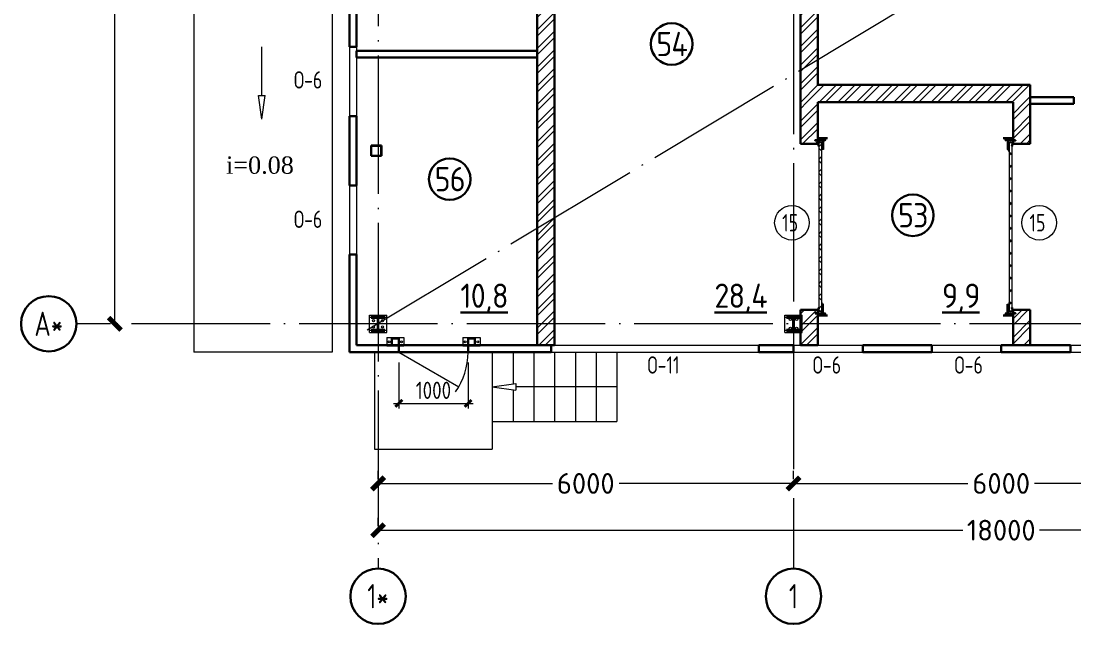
# Model space of a CAD drawing. Extents: x -965262 to 1142518, y -357520 to 71675.
# Drawn here: x -853607 to -838402, y -356582 to -347874 of the extents above; entities that cross this region are included whole.
import ezdxf

# ---------------------------------------------------------------- set-up
doc = ezdxf.new("R2010")
doc.units = 0
doc.header["$LTSCALE"] = 10
doc.linetypes.add('DOTE', pattern=[2.42, 2, -0.2, 0.02, -0.2])
doc.layers.get('0').update_dxf_attribs({"linetype": 'CONTINUOUS', "lineweight": 30})
doc.layers.get('Defpoints').update_dxf_attribs({"linetype": 'CONTINUOUS'})
doc.layers.add('DOTE', color=7, linetype='DOTE', lineweight=9)
doc.styles.add('2.5', font='times.ttf', dxfattribs={"height": 2.5})
doc.styles.add('GOST 2.304', font='isocpeur.ttf', dxfattribs={"width": 0.75, "height": 250})
doc.styles.add('GOST-2.304_Type-B', font='isocpeur.ttf', dxfattribs={"width": 0.9})
doc.styles.get("Standard").update_dxf_attribs({"font": 'isocpeur.ttf', "height": 300})
doc.styles.add('ГОСТ 2м', font='isocpeur.ttf', dxfattribs={"width": 0.8, "height": 250})
doc.dimstyles.get("Standard").update_dxf_attribs({"dimscale": 100, "dimtxt": 300, "dimasz": 1.8, "dimexe": 1.8, "dimexo": 0.625, "dimgap": 0.9, "dimtad": 0, "dimdec": 0, "dimzin": 0, "dimdsep": 46, "dimtxsty": 'Standard', "dimblk": 'ARCHTICK', "dimcen": 0.9, "dimclrd": 256, "dimclre": 256, "dimclrt": 256, "dimadec": 0, "dimazin": 0, "dimtfac": 1, "dimtdec": 0, "dimtofl": 0, "dimtmove": 0, "dimatfit": 3, "dimfxl": 1, "dimtolj": 1, "dimtzin": 0, "dimlwd": 15, "dimlwe": 15, "dimarcsym": 0})
doc.dimstyles.new('ГОСТ 2м', dxfattribs={"dimtxt": 250, "dimasz": 100, "dimexe": 75, "dimexo": 150, "dimgap": 62.5, "dimtad": 1, "dimdec": 0, "dimtxsty": 'ГОСТ 2м', "dimblk": 'ARCHTICK', "dimcen": 150, "dimdle": 75, "dimclrd": 256, "dimclre": 256, "dimclrt": 256, "dimadec": 0, "dimazin": 0, "dimtfac": 1, "dimtdec": 0, "dimtmove": 0, "dimatfit": 3, "dimldrblk": 'OBLIQUE', "dimfxl": 1, "dimlwd": 15, "dimlwe": 15, "dimarcsym": 0})
pattern_1 = [(225, (-839310.99, -352126.09), (89.8026, -89.8026), []), (315, (-839310.99, -352126.09), (89.8026, 89.8026), [])]

# ---------------------------------------------------------------- blocks, each defined once
blk = doc.blocks.new('MC2')
at = {"lineweight": 15}
for p, q in [((68127, 41566), (68127, 39900)), ((69794, 41566), (68127, 41566)), ((69794, 41566), (69794, 39900)), ((69794, 39900), (68127, 39900))]:
    blk.add_line(p, q, dxfattribs=at)
for p, q in [((69627, 41400), (68294, 41400)), ((68294, 41400), (68294, 41320)), ((68934, 41320), (68294, 41320)), ((68934, 41320), (68934, 40146)), ((69627, 41320), (68987, 41320)), ((68987, 41320), (68987, 40146)), ((69627, 41400), (69627, 41320)), ((68934, 40146), (68294, 40146)), ((68294, 40146), (68294, 40066)), ((69627, 40066), (68294, 40066)), ((69627, 40146), (68987, 40146)), ((69627, 40146), (69627, 40066))]:
    blk.add_line(p, q)
for centre in [(68527, 41033), (69394, 41033), (68527, 40433), (69394, 40433)]:
    blk.add_circle(centre, 107, dxfattribs=at)
blk = doc.blocks.new('MC2#1')
at = {"lineweight": 15}
for p, q in [((-47725, -10175), (-47475, -10175)), ((-47725, -10425), (-47725, -10175)), ((-47475, -10425), (-47475, -10175)), ((-47725, -10425), (-47475, -10425))]:
    blk.add_line(p, q, dxfattribs=at)
for p, q in [((-47700, -10200), (-47500, -10200)), ((-47700, -10212), (-47700, -10200)), ((-47700, -10212), (-47604, -10212)), ((-47604, -10388), (-47604, -10212)), ((-47596, -10388), (-47596, -10212)), ((-47596, -10212), (-47500, -10212)), ((-47500, -10212), (-47500, -10200)), ((-47700, -10400), (-47700, -10388)), ((-47700, -10388), (-47604, -10388)), ((-47700, -10400), (-47500, -10400)), ((-47596, -10388), (-47500, -10388)), ((-47500, -10400), (-47500, -10388))]:
    blk.add_line(p, q)
for centre, major_axis, start_param, end_param in [((-47645, -10235), (-11.3, -11.3), 0.785398, 7.068583), ((-47555, -10235), (-11.3, -11.3), 0.785398, 7.068583), ((-47645, -10365), (-11.3, 11.3), 2.356194490191857, 8.639379797371443), ((-47555, -10365), (-11.3, 11.3), 2.356194490191857, 8.639379797371443)]:
    blk.add_ellipse(centre, major_axis=major_axis, ratio=1, start_param=start_param, end_param=end_param, dxfattribs=at)
blk = doc.blocks.new('EC3')
at = {"lineweight": 15}
for p, q in [((67649, 6194), (67649, 4528)), ((68449, 6194), (67649, 6194)), ((68449, 6194), (68449, 4528)), ((68449, 4528), (67649, 4528))]:
    blk.add_line(p, q, dxfattribs=at)
for p, q in [((68382, 5694), (67715, 5694)), ((67715, 5694), (67715, 5028)), ((68382, 5694), (68382, 5028)), ((68382, 5028), (67715, 5028))]:
    blk.add_line(p, q)
for centre in [(68049, 5961), (68049, 4761)]:
    blk.add_circle(centre, 86.7, dxfattribs=at)
blk = doc.blocks.new('anchor.bolt')
for p, q in [((-0.07, 0), (-0.07, -0.72)), ((0.07, 0), (0.07, -0.06)), ((-0.1, -0.04), (-0.07, -0.03)), ((-0.1, -0.04), (0.09, -0.06)), ((0.07, -0.07), (-0.1, -0.04)), ((-0.1, -0.11), (-0.07, -0.1)), ((-0.1, -0.11), (0.09, -0.13)), ((0.07, -0.14), (-0.1, -0.11)), ((-0.1, -0.18), (-0.07, -0.17)), ((-0.1, -0.18), (0.09, -0.2)), ((0.07, -0.21), (-0.1, -0.18)), ((-0.1, -0.25), (-0.07, -0.24)), ((-0.1, -0.25), (0.09, -0.27)), ((0.07, -0.28), (-0.1, -0.25)), ((-0.1, -0.32), (-0.07, -0.31)), ((-0.1, -0.32), (0.09, -0.34)), ((0.07, -0.35), (-0.1, -0.32)), ((-0.1, -0.39), (-0.07, -0.38)), ((-0.1, -0.39), (0.09, -0.41)), ((0.07, -0.42), (-0.1, -0.39)), ((-0.1, -0.46), (-0.07, -0.45)), ((-0.1, -0.46), (0.09, -0.48)), ((0.07, -0.49), (-0.1, -0.46)), ((-0.1, -0.53), (-0.07, -0.52)), ((-0.1, -0.53), (0.09, -0.55)), ((0.07, -0.56), (-0.1, -0.53)), ((-0.09, -0.6), (-0.07, -0.59)), ((-0.09, -0.6), (0.09, -0.62)), ((0.07, -0.63), (-0.09, -0.6)), ((-0.07, -0.72), (0, -0.8)), ((-0.04, -0.62), (-0.06, -0.63)), ((-0.06, -0.64), (-0.06, -0.63)), ((-0.06, -0.73), (-0.06, -0.64)), ((0, -0.79), (-0.06, -0.73)), ((-0.01, -0.63), (-0.04, -0.62)), ((-0.03, -0.63), (0, -0.79)), ((-0.03, -0.63), (0.01, -0.78)), ((-0.02, -0.63), (0.01, -0.77)), ((-0.01, -0.63), (0.02, -0.76)), ((0.03, -0.69), (-0.01, -0.63)), ((0, -0.64), (0.03, -0.75)), ((0, -0.8), (0.07, -0.72)), ((0, -0.79), (0.03, -0.74)), ((0.01, -0.66), (0.03, -0.74)), ((0.03, -0.74), (0.03, -0.69)), ((0.07, -0.06), (0.09, -0.06)), ((0.09, -0.06), (0.07, -0.07)), ((0.07, -0.07), (0.07, -0.13)), ((0.07, -0.13), (0.09, -0.13)), ((0.09, -0.13), (0.07, -0.14)), ((0.07, -0.14), (0.07, -0.2)), ((0.07, -0.2), (0.09, -0.2)), ((0.09, -0.2), (0.07, -0.21)), ((0.07, -0.21), (0.07, -0.27)), ((0.07, -0.27), (0.09, -0.27)), ((0.09, -0.27), (0.07, -0.28)), ((0.07, -0.28), (0.07, -0.34)), ((0.07, -0.33), (0.09, -0.34)), ((0.09, -0.34), (0.07, -0.35)), ((0.07, -0.35), (0.07, -0.41)), ((0.07, -0.4), (0.09, -0.41)), ((0.09, -0.41), (0.07, -0.42)), ((0.07, -0.42), (0.07, -0.48)), ((0.07, -0.47), (0.09, -0.48)), ((0.09, -0.48), (0.07, -0.49)), ((0.07, -0.49), (0.07, -0.55)), ((0.07, -0.55), (0.09, -0.55)), ((0.09, -0.55), (0.07, -0.56)), ((0.07, -0.56), (0.07, -0.62)), ((0.09, -0.62), (0.07, -0.63)), ((0.07, -0.62), (0.09, -0.62)), ((0.07, -0.63), (0.07, -0.72))]:
    blk.add_line(p, q)
blk.add_arc((0.16, -0.64), 0.222, 187.9982, 219.836)
blk = doc.blocks.new('Крепеж_ворот')
at = {"lineweight": 15}
h = blk.add_hatch(dxfattribs=at)
h.set_pattern_fill('ANSI31', color=256, scale=2, angle=180)
h.set_pattern_definition([(225, (746089.599, 74802.7244), (4.49013, -4.49013), [])])
h.paths.add_polyline_path([(746087, 74804), (746087, 74802), (746091, 74802), (746094, 74802), (746094, 74804)], flags=17)
h.paths.add_polyline_path([(746116, 74802, 0.165118), (746120, 74803), (746124, 74806, -0.301689), (746131, 74807), (746135, 74805, 0.130081), (746138, 74804), (746142, 74804), (746142, 74806), (746138, 74806, -0.130081), (746136, 74807), (746133, 74809, 0.301689), (746123, 74808), (746118, 74805, -0.165112), (746116, 74804), (746064, 74804, -0.414223), (746061, 74807), (746061, 74868), (746059, 74868), (746059, 74869), (746059, 74870), (746059, 74870), (746059, 74871), (746059, 74872), (746059, 74872), (746059, 74873), (746059, 74874), (746059, 74875), (746059, 74876), (746059, 74876), (746059, 74877), (746059, 74877), (746059, 74878), (746059, 74879), (746059, 74879), (746061, 74879), (746061, 74945), (746058, 74945), (746058, 74807, 0.41422), (746064, 74802)])
h = blk.add_hatch(dxfattribs=at)
h.set_pattern_fill('ANSI31', color=256, scale=2, angle=90)
h.set_pattern_definition([(135, (736343.8085, 75928.334), (-4.490128, -4.490128), [])])
edge = h.paths.add_edge_path()
edge.add_ellipse((746065, 74838), major_axis=(-1.67, 1.67), ratio=1, start_angle=45, end_angle=135, ccw=False)
edge.add_line((746063, 74838), (746063, 74868))
edge.add_line((746063, 74868), (746061, 74868))
edge.add_line((746061, 74868), (746061, 74838))
edge.add_ellipse((746065, 74838), major_axis=(-2.89, 2.89), ratio=1, start_angle=45, end_angle=135)
edge.add_line((746065, 74834), (746097, 74834))
edge.add_line((746097, 74834), (746097, 74836))
edge.add_line((746097, 74836), (746065, 74836))
edge = h.paths.add_edge_path()
edge.add_ellipse((746065, 74890), major_axis=(2.89, 2.89), ratio=1, start_angle=106, end_angle=135)
edge.add_line((746061, 74890), (746061, 74879))
edge.add_line((746061, 74879), (746063, 74879))
edge.add_line((746063, 74879), (746063, 74890))
edge.add_ellipse((746065, 74890), major_axis=(-1.67, 1.67), ratio=1, start_angle=16, end_angle=45, ccw=False)
edge.add_line((746063, 74891), (746070, 74904))
edge.add_ellipse((746079, 74899), major_axis=(7.45, 7.45), ratio=1, start_angle=-3, end_angle=106, ccw=False)
edge.add_line((746087, 74906), (746097, 74894))
edge.add_line((746097, 74894), (746099, 74895))
edge.add_line((746099, 74895), (746088, 74907))
edge.add_ellipse((746079, 74899), major_axis=(8.67, 8.67), ratio=1, start_angle=-3, end_angle=106)
edge.add_line((746068, 74905), (746062, 74892))
h = blk.add_hatch(color=256, dxfattribs=at)
h.dxf.hatch_style = 1
h.paths.add_polyline_path([(746146, 74809), (746143, 74810, 0.10613), (746142, 74810), (746136, 74809, -0.181324), (746135, 74810, 0.335683), (746120, 74809, -0.119126), (746119, 74809, 0.371631), (746118, 74808), (746118, 74808, 0.451909), (746119, 74807, 0.124341), (746121, 74808, -0.343618), (746134, 74808, 0.181324), (746137, 74808), (746143, 74808, -0.110452), (746143, 74808), (746147, 74807, -0.710497), (746147, 74805), (746143, 74804), (746136, 74804, -0.178994), (746133, 74805, 0.369834), (746130, 74805, -0.178993), (746127, 74804), (746122, 74804, 0.120709), (746122, 74804), (746120, 74803, -0.017147), (746119, 74802, 0.538795), (746120, 74802), (746127, 74802, 0.207608), (746131, 74804, -0.433918), (746132, 74804, 0.207608), (746135, 74802), (746143, 74802, 0.079707), (746143, 74802), (746148, 74804, 0.461502), (746149, 74807, -0.250825), (746149, 74808, -0.128039), (746173, 74816, 0.416657), (746174, 74816), (746174, 74817, 0.409849), (746173, 74817, 0.127248)])
for p, q in [((746058, 74807), (746058, 74945)), ((746058, 74945), (746061, 74945)), ((746059, 74879), (746063, 74879)), ((746059, 74868), (746059, 74879)), ((746059, 74868), (746063, 74868)), ((746061, 74879), (746061, 74945)), ((746061, 74879), (746061, 74890)), ((746061, 74807), (746061, 74868)), ((746061, 74838), (746061, 74868)), ((746068, 74905), (746062, 74892)), ((746070, 74904), (746063, 74891)), ((746063, 74838), (746063, 74890)), ((746064, 74883), (746063, 74883)), ((746064, 74865), (746063, 74865)), ((746064, 74883), (746064, 74874)), ((746067, 74880), (746064, 74883)), ((746064, 74875), (746064, 74873)), ((746064, 74874), (746064, 74865)), ((746067, 74868), (746064, 74865)), ((746097, 74836), (746065, 74836)), ((746097, 74834), (746065, 74834)), ((746067, 74880), (746067, 74875)), ((746067, 74873), (746067, 74868)), ((746082, 74814), (746081, 74813)), ((746081, 74813), (746081, 74806)), ((746099, 74814), (746082, 74814)), ((746086, 74813), (746086, 74806)), ((746087, 74906), (746097, 74894)), ((746088, 74907), (746099, 74895)), ((746095, 74813), (746095, 74806)), ((746097, 74894), (746099, 74895)), ((746097, 74834), (746097, 74836)), ((746099, 74814), (746100, 74813)), ((746100, 74813), (746100, 74806)), ((746174, 74817), (746174, 74816)), ((746064, 74804), (746116, 74804)), ((746064, 74802), (746116, 74802)), ((746079, 74806), (746102, 74806)), ((746079, 74806), (746079, 74804)), ((746079, 74804), (746102, 74804)), ((746102, 74806), (746102, 74804)), ((746118, 74805), (746123, 74808)), ((746120, 74803), (746124, 74806)), ((746135, 74805), (746131, 74807)), ((746136, 74807), (746133, 74809)), ((746142, 74806), (746138, 74806)), ((746138, 74804), (746142, 74804)), ((746142, 74806), (746142, 74804)), ((746142, 74804), (746142, 74806)), ((746143, 74804), (746147, 74805)), ((746143, 74802), (746148, 74804))]:
    blk.add_line(p, q)
for p, q in [((746061, 74879), (746061, 74881)), ((746061, 74834), (746061, 74868)), ((746063, 74883), (746063, 74874)), ((746063, 74874), (746063, 74865)), ((746073, 74842), (746073, 74905)), ((746073, 74896), (746077, 74892)), ((746073, 74851), (746077, 74855)), ((746074, 74886), (746074, 74861)), ((746074, 74880), (746076, 74880)), ((746074, 74867), (746076, 74867)), ((746076, 74886), (746076, 74883)), ((746076, 74883), (746076, 74886)), ((746076, 74886), (746077, 74886)), ((746076, 74864), (746076, 74883)), ((746077, 74873), (746076, 74880)), ((746076, 74880), (746076, 74867)), ((746077, 74873), (746076, 74867)), ((746076, 74864), (746076, 74861)), ((746076, 74864), (746076, 74861)), ((746076, 74861), (746077, 74861)), ((746077, 74886), (746077, 74892)), ((746077, 74861), (746077, 74855)), ((746081, 74898), (746081, 74886)), ((746081, 74849), (746081, 74861)), ((746087, 74898), (746082, 74898)), ((746082, 74886), (746087, 74886)), ((746082, 74861), (746087, 74861)), ((746087, 74849), (746082, 74849)), ((746087, 74899), (746087, 74898)), ((746087, 74886), (746087, 74898)), ((746087, 74886), (746098, 74886)), ((746087, 74849), (746087, 74861)), ((746087, 74861), (746098, 74861)), ((746087, 74847), (746087, 74849)), ((746099, 74885), (746099, 74883)), ((746099, 74883), (746099, 74864)), ((746099, 74882), (746100, 74882)), ((746099, 74865), (746100, 74865)), ((746099, 74862), (746099, 74864)), ((746100, 74861), (746100, 74886)), ((746100, 74886), (746110, 74886)), ((746100, 74861), (746110, 74861)), ((746110, 74861), (746110, 74886)), ((746110, 74881), (746225, 74881)), ((746110, 74865), (746212, 74865)), ((746114, 74877), (746225, 74877)), ((746250, 74859), (746250, 74863))]:
    blk.add_line(p, q, dxfattribs=at)
at = {"lineweight": 15, "ltscale": 0.5}
for p, q in [((746076, 74886), (746074, 74886)), ((746076, 74861), (746074, 74861))]:
    blk.add_line(p, q, dxfattribs=at)
at = {"lineweight": 15, "extrusion": (-1.7375e-14, 1, 0)}
for p, q in [((746113, 74884), (746225, 74884)), ((746113, 74863), (746113, 74884)), ((746113, 74863), (746136, 74863)), ((746117, 74857), (746117, 74829)), ((746117, 74826), (746119, 74823)), ((746119, 74823), (746123, 74825)), ((746121, 74857), (746121, 74829)), ((746123, 74825), (746121, 74828)), ((746123, 74863), (746123, 74863)), ((746250, 74863), (746123, 74863)), ((746250, 74859), (746123, 74859)), ((746124, 74840), (746124, 74849)), ((746136, 74882), (746157, 74882)), ((746136, 74863), (746136, 74882)), ((746157, 74882), (746157, 74863)), ((746157, 74863), (746212, 74863))]:
    blk.add_line(p, q, dxfattribs=at)
at = {"lineweight": 15, "ltscale": 0.5, "extrusion": (-1.7375e-14, 1, 0)}
for p, q in [((746113, 74880), (746225, 74880)), ((746136, 74866), (746113, 74866)), ((746115, 74871), (746120, 74871)), ((746121, 74857), (746117, 74857)), ((746117, 74852), (746117, 74854)), ((746121, 74840), (746117, 74840)), ((746117, 74837), (746117, 74835)), ((746121, 74829), (746117, 74829)), ((746120, 74839), (746120, 74850)), ((746124, 74848), (746120, 74848)), ((746124, 74841), (746120, 74841)), ((746123, 74869), (746123, 74863)), ((746123, 74863), (746123, 74859)), ((746140, 74863), (746140, 74859)), ((746153, 74863), (746153, 74859)), ((746212, 74866), (746157, 74866)), ((746173, 74863), (746173, 74859))]:
    blk.add_line(p, q, dxfattribs=at)
at = {"lineweight": 15, "extrusion": (-2.77556e-16, -1, 0)}
for p, q in [((746225, 74866), (746114, 74866)), ((746128, 74866), (746128, 74863)), ((746138, 74866), (746138, 74863)), ((746164, 74866), (746164, 74863)), ((746174, 74866), (746174, 74863)), ((746201, 74866), (746201, 74863)), ((746210, 74866), (746210, 74863)), ((746225, 74884), (746225, 74863))]:
    blk.add_line(p, q, dxfattribs=at)
at = {"extrusion": (-1, -4.26669e-14, 0)}
for p, q in [((746136, 74809), (746142, 74810)), ((746143, 74810), (746146, 74809)), ((746118, 74808), (746118, 74808)), ((746143, 74808), (746137, 74808)), ((746147, 74807), (746143, 74808))]:
    blk.add_line(p, q, dxfattribs=at)
at = {"extrusion": (-1, -4.2422e-14, 1.22461e-16)}
for p, q in [((746119, 74803), (746122, 74804)), ((746127, 74802), (746120, 74802)), ((746122, 74804), (746127, 74804)), ((746143, 74802), (746135, 74802)), ((746136, 74804), (746143, 74804))]:
    blk.add_line(p, q, dxfattribs=at)
at = {"lineweight": 15}
for centre, radius, start, end in [((746079, 74899), 8.28, 0, 136.0097), ((746079, 74847), 8.28, 223.9903, 0), ((746077, 74883), 0.956, 180, 270), ((746077, 74883), 0.75, 180, 270), ((746077, 74864), 0.956, 90, 180), ((746077, 74864), 0.75, 90, 180), ((746076, 74892), 0.375, 0, 45), ((746076, 74855), 0.375, 315, 0), ((746082, 74898), 0.375, 91, 180), ((746082, 74886), 0.75, 180, 270), ((746082, 74861), 0.75, 90, 180), ((746082, 74849), 0.375, 180, 269), ((746098, 74885), 0.375, 0, 90), ((746098, 74862), 0.375, 270, 0), ((746123, 74857), 5.92, 90, 180), ((746123, 74829), 5.92, 180, 199.6464), ((746123, 74857), 1.87, 90, 180), ((746129, 74855), 8.15, 194.9986, 233.9214), ((746129, 74833), 8.15, 126.0786, 165.0014), ((746123, 74829), 1.87, 180, 185.5313)]:
    blk.add_arc(centre, radius, start, end, dxfattribs=at)
for centre, radius, start, end in [((746082, 74804), 10.4, 68.2753, 87.8782), ((746091, 74798), 16.2, 73.306, 107.292), ((746099, 74804), 10.4, 92.1218, 111.7247), ((746128, 74799), 12.4, 54.8903, 129.1143), ((746128, 74799), 10.7, 54.8903, 130.7448), ((746128, 74801), 8.97, 60.3534, 127.5043), ((746128, 74801), 8.97, 60.3534, 127.5043), ((746128, 74801), 8.97, 60.3534, 127.5043), ((746143, 74810), 0.292, 71.7675, 96), ((746176, 74761), 56.8, 93.2805, 122.2878), ((746176, 74765), 50.3, 93.6593, 122.8448), ((746173, 74817), 0.6, 4.1357, 93.2805), ((746173, 74816), 0.6, 273.6593, 4.1357), ((746064, 74807), 5.62, 180, 270), ((746064, 74807), 3.11, 180, 270), ((746116, 74807), 3.11, 270, 307.5043), ((746116, 74807), 5.62, 270, 307.5043), ((746119, 74808), 0.586, 91.7247, 173.2711), ((746119, 74807), 0.586, 173.2711, 270.547), ((746118, 74812), 3.52, 271.7247, 298.8983), ((746118, 74812), 5.21, 270.547, 298.8983), ((746128, 74801), 6.46, 60.3534, 127.5043), ((746136, 74811), 3.54, 234.8903, 276), ((746136, 74811), 1.86, 234.8903, 276), ((746138, 74810), 5.62, 240.3534, 270), ((746138, 74810), 3.11, 240.3534, 270), ((746143, 74808), 0.292, 70.7873, 96), ((746147, 74806), 0.562, 289.2127, 70.7873), ((746147, 74806), 2.25, 288.2291, 27.3228), ((746150, 74807), 0.586, 151, 207.3228)]:
    blk.add_arc(centre, radius, start, end)
at = {"lineweight": 15, "ltscale": 0.5}
for centre, radius, start, end in [((746119, 74852), 2.25, 195, 270), ((746119, 74836), 2.25, 90, 165), ((746119, 74850), 0.375, 0, 90), ((746119, 74839), 0.375, 270, 0)]:
    blk.add_arc(centre, radius, start, end, dxfattribs=at)
at = {"extrusion": (-1.22461e-16, -5.20252e-30, -1)}
for centre, radius, start, end in [((-746120, 74802), 0.187, 270, 62.4687), ((-746122, 74803), 0.586, 62.4687, 90), ((-746127, 74809), 4.69, 229.4077, 270), ((-746127, 74807), 4.69, 223.0863, 270), ((-746131, 74803), 2.32, 49.4077, 130.5923), ((-746131, 74803), 0.637, 43.0863, 136.9137), ((-746135, 74807), 4.69, 270, 316.9137), ((-746136, 74809), 4.69, 270, 310.5923), ((-746143, 74804), 0.292, 250.7873, 270), ((-746143, 74802), 0.292, 251.7709, 270)]:
    blk.add_arc(centre, radius, start, end, dxfattribs=at)
at = {"extrusion": (0, 0, -1)}
for centre, major_axis, start_param, end_param in [((746065, 74890), (2.89, 2.89), 3.926991, 4.433136), ((746065, 74838), (-2.89, 2.89), 3.926991, 5.497787), ((746065, 74890), (-1.67, 1.67), 5.497787, 6.003933), ((746065, 74838), (-1.67, 1.67), 3.926991, 5.497787), ((746079, 74899), (8.67, 8.67), 4.433136, 6.335545), ((746079, 74899), (7.45, 7.45), 4.433136, 6.335545)]:
    blk.add_ellipse(centre, major_axis=major_axis, ratio=1, start_param=start_param, end_param=end_param, dxfattribs=at)
for points in [[(746067, 74875), (746066, 74875), (746064, 74875)], [(746064, 74873), (746066, 74873), (746067, 74873)]]:
    blk.add_rational_spline(points, [1, 1.01284142743, 1], degree=2)
at = {"lineweight": 15, "ltscale": 0.5}
for points, knots in [([(746115, 74871), (746115, 74871), (746114, 74871), (746114, 74871), (746114, 74872), (746113, 74872), (746113, 74872), (746113, 74873), (746113, 74873), (746113, 74873)], [0.37141352, 0.37141352, 0.37141352, 0.37141352, 0.39402571, 0.39402571, 0.41663789, 0.41663789, 0.43959523, 0.43959523, 0.46255257, 0.46255257, 0.46255257, 0.46255257]), ([(746123, 74869), (746123, 74869), (746123, 74869), (746122, 74870), (746122, 74870), (746122, 74871), (746122, 74871), (746121, 74871), (746121, 74871), (746120, 74871)], [0.28027447, 0.28027447, 0.28027447, 0.28027447, 0.30323181, 0.30323181, 0.32618916, 0.32618916, 0.34880134, 0.34880134, 0.37141352, 0.37141352, 0.37141352, 0.37141352])]:
    blk.add_open_spline(points, degree=3, knots=knots, dxfattribs=at)
at = {"lineweight": 15}
for points in [[(746117, 74827), (746117, 74827), (746117, 74826), (746117, 74826)], [(746121, 74828), (746121, 74828), (746121, 74828), (746121, 74829)]]:
    blk.add_open_spline(points, degree=3, dxfattribs=at)
at = {"xscale": -50.80000000000001, "yscale": 50.80000000000001, "zscale": 50.80000000000001}
blk.add_blockref('anchor.bolt', (746091, 74804), dxfattribs=at)
blk = doc.blocks.new('_ArchTick')
at = {"color": 0, "linetype": 'ByBlock', "lineweight": 0, "const_width": 0.4}
blk.add_lwpolyline([(-0.5, -0.5), (0.5, 0.5)], dxfattribs=at)
blk = doc.blocks.new('*D2686')
at = {"lineweight": 15, "transparency": 16777216}
for p, q in [((-842452, -354490), (-842452, -354373)), ((-836452, -354490), (-836452, -354373)), ((-842452, -354553), (-839932, -354553)), ((-836452, -354553), (-838972, -354553))]:
    blk.add_line(p, q, dxfattribs=at)
at = {"layer": 'Defpoints', "color": 0, "lineweight": 30, "transparency": 16777216}
for p in [(-842452, -354553), (-842452, -354553), (-836452, -354553)]:
    blk.add_point(p, dxfattribs=at)
at = {"lineweight": 15, "transparency": 16777216, "xscale": 180, "yscale": 180, "zscale": 180, "rotation": 180}
blk.add_blockref('_ArchTick', (-842452, -354553), dxfattribs=at)
at = {"lineweight": 15, "transparency": 16777216, "xscale": 180, "yscale": 180, "zscale": 180}
blk.add_blockref('_ArchTick', (-836452, -354553), dxfattribs=at)
at = {"lineweight": 15, "transparency": 16777216, "insert": (-839452, -354553), "char_height": 300, "attachment_point": 5}
blk.add_mtext('\\A1;6000', dxfattribs=at)
blk = doc.blocks.new('*D2687')
at = {"lineweight": 15, "transparency": 16777216}
for p, q in [((-848452, -354490), (-848452, -354373)), ((-842452, -354490), (-842452, -354373)), ((-848452, -354553), (-845932, -354553)), ((-842452, -354553), (-844972, -354553))]:
    blk.add_line(p, q, dxfattribs=at)
at = {"layer": 'Defpoints', "color": 0, "lineweight": 30, "transparency": 16777216}
for p in [(-848452, -354553), (-848452, -354553), (-842452, -354553)]:
    blk.add_point(p, dxfattribs=at)
at = {"lineweight": 15, "transparency": 16777216, "xscale": 180, "yscale": 180, "zscale": 180, "rotation": 180}
blk.add_blockref('_ArchTick', (-848452, -354553), dxfattribs=at)
at = {"lineweight": 15, "transparency": 16777216, "xscale": 180, "yscale": 180, "zscale": 180}
blk.add_blockref('_ArchTick', (-842452, -354553), dxfattribs=at)
at = {"lineweight": 15, "transparency": 16777216, "insert": (-845452, -354553), "char_height": 300, "attachment_point": 5}
blk.add_mtext('\\A1;6000', dxfattribs=at)
blk = doc.blocks.new('*D2688')
at = {"lineweight": 15, "transparency": 16777216}
for p, q in [((-848452, -355165), (-848452, -355048)), ((-830452, -355165), (-830452, -355048)), ((-848452, -355228), (-840007, -355228)), ((-830452, -355228), (-838897, -355228))]:
    blk.add_line(p, q, dxfattribs=at)
at = {"layer": 'Defpoints', "color": 0, "lineweight": 30, "transparency": 16777216}
for p in [(-848452, -355228), (-830452, -355228), (-830452, -355228)]:
    blk.add_point(p, dxfattribs=at)
at = {"lineweight": 15, "transparency": 16777216, "xscale": 180, "yscale": 180, "zscale": 180, "rotation": 180}
blk.add_blockref('_ArchTick', (-848452, -355228), dxfattribs=at)
at = {"lineweight": 15, "transparency": 16777216, "xscale": 180, "yscale": 180, "zscale": 180}
blk.add_blockref('_ArchTick', (-830452, -355228), dxfattribs=at)
at = {"lineweight": 15, "transparency": 16777216, "insert": (-839452, -355228), "char_height": 300, "attachment_point": 5}
blk.add_mtext('\\A1;18000', dxfattribs=at)
blk = doc.blocks.new('*D2690')
at = {"lineweight": 15, "transparency": 16777216}
for p, q in [((-852315, -341247), (-852433, -341247)), ((-852253, -341247), (-852253, -346222)), ((-852253, -352247), (-852253, -347272)), ((-852315, -352247), (-852433, -352247))]:
    blk.add_line(p, q, dxfattribs=at)
at = {"layer": 'Defpoints', "color": 0, "lineweight": 30, "transparency": 16777216}
for p in [(-852253, -341247, -1451), (-852253, -352247), (-852253, -352247)]:
    blk.add_point(p, dxfattribs=at)
at = {"lineweight": 15, "transparency": 16777216, "xscale": 180, "yscale": 180, "zscale": 180}
for p, rotation in [((-852253, -341247), 90), ((-852253, -352247), 270)]:
    blk.add_blockref('_ArchTick', p, dxfattribs=dict(at, rotation=rotation))
at = {"lineweight": 15, "transparency": 16777216, "insert": (-852253, -346747), "char_height": 300, "attachment_point": 5, "rotation": 90}
blk.add_mtext('\\A1;11000', dxfattribs=at)
blk = doc.blocks.new('*D2706')
at = {"lineweight": 15, "transparency": 16777216}
for p, q in [((-848152, -352807), (-848152, -353471)), ((-847152, -352807), (-847152, -353471)), ((-848227, -353396), (-847077, -353396))]:
    blk.add_line(p, q, dxfattribs=at)
at = {"layer": 'Defpoints', "color": 0, "lineweight": 30, "transparency": 16777216}
for p in [(-848152, -352657, 1808), (-847152, -352657, 1808), (-847152, -353396)]:
    blk.add_point(p, dxfattribs=at)
at = {"lineweight": 15, "transparency": 16777216, "xscale": 100, "yscale": 100, "zscale": 100, "rotation": 180}
blk.add_blockref('_ArchTick', (-848152, -353396), dxfattribs=at)
at = {"lineweight": 15, "transparency": 16777216, "xscale": 100, "yscale": 100, "zscale": 100}
blk.add_blockref('_ArchTick', (-847152, -353396), dxfattribs=at)
at = {"lineweight": 30, "transparency": 16777216, "insert": (-847652, -353208), "char_height": 250, "attachment_point": 5, "style": 'ГОСТ 2м'}
blk.add_mtext('1000', dxfattribs=at)
blk = doc.blocks.new('_Oblique')
at = {"color": 0, "linetype": 'ByBlock', "lineweight": -2}
blk.add_line((-0.5, -0.5), (0.5, 0.5), dxfattribs=at)

msp = doc.modelspace()

# ---------------------------------------------------------------- hatches: boundary and pattern name
at = {"lineweight": 15}
h = msp.add_hatch(dxfattribs=at)
h.set_pattern_fill('ANSI32', color=256, scale=20, style=0)
h.set_pattern_definition([(45, (-1267480.36, -422871.15), (-134.70384, 134.70384), []), (45, (-1267390.56, -422871.15), (-134.70384, 134.70384), [])])
h.paths.add_polyline_path([(-845352, -340917), (-845652, -340917), (-845652, -341147), (-845352, -341147)])
h.paths.add_polyline_path([(-842652, -340917), (-842952, -340917), (-842952, -341147), (-842652, -341147)])
h.paths.add_polyline_path([(-845352, -344297), (-845652, -344297), (-845652, -344547), (-845352, -344547)])
h.paths.add_polyline_path([(-842652, -344297), (-842952, -344297), (-842952, -344547), (-842652, -344547)])
h.paths.add_polyline_path([(-842102, -352046.9), (-842352, -352046.9), (-842352, -352122), (-842327, -352122), (-842327, -352372), (-842352, -352372), (-842352, -352557), (-842102, -352557)])
h.paths.add_polyline_path([(-839032, -352046.9), (-839282, -352046.9), (-839282, -352557), (-839032, -352557)])
h.paths.add_polyline_path([(-845902, -344547), (-845652, -344547), (-845652, -344297), (-845902, -344297), (-845902, -341147), (-845652, -341147), (-845652, -340917), (-846152, -340917), (-846152, -341017), (-846152, -350572), (-846152, -352557), (-845902, -352557), (-845902, -348797)])
h.paths.add_polyline_path([(-842351.9, -349047.1), (-842351.9, -344547), (-842652, -344547), (-842652, -344297), (-842352, -344297), (-842352, -341147), (-842652, -341147), (-842652, -340917), (-842102, -340917), (-842102, -348797), (-839032, -348796.9), (-839032, -349047), (-842351.9, -349047.1)])
h.paths.add_polyline_path([(-839032, -349646.9), (-839282, -349646.9), (-839282, -349046.9), (-839032, -349046.9)])
h.paths.add_polyline_path([(-842102, -349646.9), (-842351.9, -349646.9), (-842351.9, -349047.1), (-842102, -349047.1)])
h = msp.add_hatch(dxfattribs=at)
h.set_pattern_fill('ANSI37', color=256, scale=40, angle=180)
h.set_pattern_definition(pattern_1)
h.paths.add_polyline_path([(-842046.1, -352063.3), (-842046.1, -352263.3), (-842086.1, -352263.3), (-842086.1, -352063.3)], flags=16)
h.paths.add_polyline_path([(-842046.1, -349630.5), (-842046.1, -352263.3), (-842086.1, -352263.3), (-842086.1, -349630.5)])
h = msp.add_hatch(dxfattribs=at)
h.set_pattern_fill('ANSI37', color=256, scale=40, angle=180)
h.set_pattern_definition(pattern_1)
h.paths.add_polyline_path([(-839337.9, -352063.3), (-839337.9, -352263.3), (-839297.9, -352263.3), (-839297.9, -352063.3)], flags=16)
h.paths.add_polyline_path([(-839337.9, -349630.5), (-839337.9, -352263.3), (-839297.9, -352263.3), (-839297.9, -349630.5)])

# ---------------------------------------------------------------- linework, layer by layer
at = {"lineweight": 15, "ltscale": 200}
for p, q in [((-851112, -340157, 1808.5), (-851112, -352657, 1808.5)), ((-849112, -340157, 1808.5), (-849112, -352657, 1808.5)), ((-849112, -352657, 1808.5), (-851112, -352657, 1808.5)), ((-846802, -353657, 1808.5), (-845002, -353657, 1808.5))]:
    msp.add_line(p, q, dxfattribs=at)
at = {"ltscale": 200}
for p, q in [((-846152, -350572, 1808.5), (-846152, -340917, 1808.5)), ((-845902, -348797, 1808.5), (-845902, -344547, 1808.5)), ((-848862, -347247, -1451.3), (-848862, -348247, -1451.3)), ((-848762, -347247, -1451.3), (-848762, -348247, -1451.3)), ((-848762, -348302, 1808.5), (-846152, -348302, 1808.5)), ((-848762, -348402, 1808.5), (-848762, -348302, 1808.5)), ((-846152, -348402, 1808.5), (-846152, -348302, 1808.5)), ((-848762, -348402, 1808.5), (-846152, -348402, 1808.5)), ((-848862, -349247, 1808.5), (-848862, -350247, -1451.3)), ((-848762, -349247, 1808.5), (-848762, -350247, -1451.3)), ((-848862, -351247, -1451.3), (-848862, -352657, 1808.5)), ((-848762, -351247, -1451.3), (-848762, -352557, 1808.5)), ((-845952, -352557, 0), (-847152, -352557, 1808.5)), ((-845952, -352557, 0), (-845952, -352657, 0)), ((-842452, -352557, 1808.5), (-842952, -352557, 1808.5)), ((-842952, -352557, 0), (-842952, -352657, 1808.5)), ((-840452, -352557, 1808.5), (-841452, -352557, 1808.5)), ((-838452, -352557), (-839452, -352557, 0)), ((-848152, -352657, 1808.5), (-848862, -352657, 1808.5)), ((-845952, -352657, 0), (-847152, -352657, 1808.5)), ((-842452, -352657, 1808.5), (-842952, -352657, 1808.5)), ((-840452, -352657, 1808.5), (-841452, -352657, 1808.5)), ((-838452, -352657), (-839452, -352657, 0))]:
    msp.add_line(p, q, dxfattribs=at)
for p, q in [((-842102, -340917, 1808.5), (-842102, -348797, 1808.5)), ((-842102, -341047, 1808.5), (-842102, -348797, 1808.5)), ((-842352, -344547, 1808.5), (-842351.9, -349047, 1808.5)), ((-842352, -344547, 1808.5), (-842351.9, -349646.9, 1808.5)), ((-848862, -348247, -1451.3), (-848762, -348247, -1451.3)), ((-845902, -352557, 1808.5), (-845902, -348797, 1808.5)), ((-842102, -348797, 1808.5), (-839032, -348796.9, 1808.5)), ((-839032, -349046.9, 1808.5), (-839032, -348796.9, 1808.5)), ((-842102, -349047.1, 1808.5), (-839282, -349047, 1808.5)), ((-842102, -349047.1, 1808.5), (-842102, -349646.9, 1808.5)), ((-839282, -349646.9, 1808.5), (-839282, -349046.9, 1808.5)), ((-839032, -348972), (-839032, -349072, 2410)), ((-839032, -349646.9, 1808.5), (-839032, -349046.9, 1808.5)), ((-838402, -349072), (-838402, -348972)), ((-848862, -349247, -1451.3), (-848762, -349247, -1451.3)), ((-842352, -349646.9, 1808.5), (-842102, -349646.9, 1808.5)), ((-839282, -349646.9, 1808.5), (-839032, -349646.9, 1808.5)), ((-848862, -350247, -1451.3), (-848762, -350247, -1451.3)), ((-846152, -352557, 1808.5), (-846152, -350572, 1808.5)), ((-848862, -351247, -1451.3), (-848762, -351247, -1451.3)), ((-842352, -352046.9, 1808.5), (-842352, -352557, 1808.5)), ((-842102, -352046.9, 1808.5), (-842352, -352046.9, 1808.5)), ((-842102, -352046.9, 1808.5), (-842102, -352557, 1808.5)), ((-839282, -352557, 1808.5), (-839282, -352046.9, 1808.5)), ((-839282, -352046.9, 1808.5), (-839032, -352046.9, 1808.5)), ((-839032, -352557, 1808.5), (-839032, -352046.9, 1808.5)), ((-848152, -352557, 1808.5), (-848762, -352557, 1808.5)), ((-848152, -352557, 1808.5), (-848152, -352657, 1808.5)), ((-847152, -352557, 1808.5), (-847152, -352657, 1808.5)), ((-846152, -352557, 1808.5), (-845902, -352557, 1808.5)), ((-842452, -352557, -1451.3), (-842452, -352657, 1808.5)), ((-842352, -352557, 1808.5), (-842102, -352557, 1808.5)), ((-841452, -352557, 0), (-841452, -352657, 3259.8)), ((-840452, -352557, 178.6), (-840452, -352657, 3438.4)), ((-839452, -352557, 0), (-839452, -352657, 3259.8)), ((-839282, -352557, 1808.5), (-839032, -352557, 1808.5)), ((-838452, -352557), (-838452, -352657, 3259.8))]:
    msp.add_line(p, q)
at = {"lineweight": 15}
for p, q in [((-850130.7, -348949.8, 1808.5), (-850130.7, -348247.5, 1808.5)), ((-848862, -348247, -1451.3), (-848862, -349247, 1808.5)), ((-848762, -348247, -1451.3), (-848762, -349247, 1808.5)), ((-850130.7, -349289.1, 1808.5), (-850179.8, -348949.8, 1808.5)), ((-850179.8, -348949.8, 1808.5), (-850081.7, -348949.8, 1808.5)), ((-850130.7, -349289.1, 1808.5), (-850081.7, -348949.8, 1808.5)), ((-842086.1, -349630.5, 1808.5), (-842086.1, -352063.3, 1808.5)), ((-842086.1, -349630.5, 1808.5), (-842046.1, -349630.5, 1808.5)), ((-842046.1, -349630.5, 1808.5), (-842046.1, -352063.3, 1808.5)), ((-839337.9, -349630.5, 1808.5), (-839337.9, -352063.3, 1808.5)), ((-839297.9, -349630.5, 1808.5), (-839337.9, -349630.5, 1808.5)), ((-839297.9, -349630.5, 1808.5), (-839297.9, -352063.3, 1808.5)), ((-848862, -350247, -1451.3), (-848862, -351247, -1451.3)), ((-848762, -350247, -1451.3), (-848762, -351247, -1451.3)), ((-842086.1, -352063.3, 1808.5), (-842046.1, -352063.3, 1808.5)), ((-839297.9, -352063.3, 1808.5), (-839337.9, -352063.3, 1808.5)), ((-848152, -352557, 1808.5), (-847152, -352557, 1808.5)), ((-845952, -352557, 0), (-842952, -352557, 0)), ((-842452, -352557.3, 1817.8), (-841452, -352557.3, 5077.6)), ((-840452, -352557), (-839452, -352557, 0)), ((-838452, -352557, -473.4), (-837452, -352557, 0)), ((-848501.9, -352657, 1808.5), (-848501.9, -354057, 1808.5)), ((-848152, -352657, 1808.5), (-847286, -353157, 1808.5)), ((-846802, -352657, 1808.5), (-846802, -354057, 1808.5)), ((-846502, -352657, 1808.5), (-846502, -353113.7, 1808.5)), ((-846202, -352657, 1808.5), (-846202, -353657, 1808.5)), ((-845952, -352657, 0), (-842952, -352657, 1808.5)), ((-845902, -352657, 1808.5), (-845902, -353657, 1808.5)), ((-845602, -352657, 1808.5), (-845602, -353657, 1808.5)), ((-845302, -352657, 1808.5), (-845302, -353657, 1808.5)), ((-845002, -352657, 1808.5), (-845002, -353657, 1808.5)), ((-842452, -352657.3, 5077.6), (-841452, -352657.3, 8337.4)), ((-840452, -352657, 1808.5), (-839452, -352657, 0)), ((-838452, -352657, 2786.4), (-837452, -352657, 0)), ((-846802, -353157, 1808.5), (-846462.7, -353108, 1808.5)), ((-846802, -353157, 1808.5), (-846462.7, -353206, 1808.5)), ((-846502, -353200.3, 1808.5), (-846502, -353657, 1808.5)), ((-846462.7, -353108, 1808.5), (-846462.7, -353206, 1808.5)), ((-845002, -353157, 1808.5), (-846462.7, -353157, 1808.5)), ((-848501.9, -354057, 1808.5), (-846802, -354057, 1808.5))]:
    msp.add_line(p, q, dxfattribs=at)
at = {"extrusion": (0, 0, -1)}
for p, q in [((-839032, -348972, 1808.5), (-838402, -348972, 1573.8)), ((-839032, -349047, 1808.5), (-839032, -348972, 1808.5)), ((-838402, -349072, 1573.8), (-839032, -349072, 1808.5)), ((-848552, -349822, 1808.5), (-848552, -349672, 1808.5)), ((-848552, -349672, 1808.5), (-848402, -349672, 1808.5)), ((-848548.8, -349675.2, 1808.5), (-848548.8, -349818.8, 1808.5)), ((-848405.2, -349675.2, 1808.5), (-848548.8, -349675.2, 1808.5)), ((-848405.2, -349818.8, 1808.5), (-848405.2, -349675.2, 1808.5)), ((-848402, -349672, 1808.5), (-848402, -349822, 1808.5)), ((-848402, -349822, 1808.5), (-848552, -349822, 1808.5)), ((-848548.8, -349818.8, 1808.5), (-848405.2, -349818.8, 1808.5))]:
    msp.add_line(p, q, dxfattribs=at)
at = {"color": 6, "lineweight": 30, "elevation": 1808.5}
msp.add_lwpolyline([(-848152, -352557), (-847152, -352557), (-847152, -352657), (-848152, -352657)], close=True, dxfattribs=at)
for centre in [(-844211.7, -348205.4, -4711.1), (-847417, -350157.7, -4711.1), (-840728.5, -350679.2, -4711.1)]:
    msp.add_circle(centre, 300)
at = {"lineweight": 15}
for centre in [(-842474.2, -350786.9), (-838902.6, -350786.8)]:
    msp.add_circle(centre, 250, dxfattribs=at)
msp.add_arc((-848152, -352657, 1808.5), 1000, 325, 0, dxfattribs=at)
for points in [[(-842030.9, -352123.1, -1460.5), (-842030.9, -352121.3, -1460.5), (-842030.9, -352120, -1460.5)], [(-842030.9, -352123.1, -1460.5), (-842030.9, -352121.3, -1460.5), (-842030.9, -352120, -1460.5)], [(-842030.9, -352123.1, -1460.5), (-842030.9, -352121.3, -1460.5), (-842030.9, -352120, -1460.5)], [(-842028.5, -352120, -1460.5), (-842028.5, -352121.3, -1460.5), (-842028.5, -352123.1, -1460.5)], [(-842028.5, -352120, -1460.5), (-842028.5, -352121.3, -1460.5), (-842028.5, -352123.1, -1460.5)], [(-842028.5, -352120, -1460.5), (-842028.5, -352121.3, -1460.5), (-842028.5, -352123.1, -1460.5)], [(-839355.5, -352120, -1460.5), (-839355.5, -352121.3, -1460.5), (-839355.5, -352123.1, -1460.5)], [(-839355.5, -352120, -1460.5), (-839355.5, -352121.3, -1460.5), (-839355.5, -352123.1, -1460.5)], [(-839355.5, -352120, -1460.5), (-839355.5, -352121.3, -1460.5), (-839355.5, -352123.1, -1460.5)], [(-839353.2, -352123.1, -1460.5), (-839353.2, -352121.3, -1460.5), (-839353.2, -352120, -1460.5)], [(-839353.2, -352123.1, -1460.5), (-839353.2, -352121.3, -1460.5), (-839353.2, -352120, -1460.5)], [(-839353.2, -352123.1, -1460.5), (-839353.2, -352121.3, -1460.5), (-839353.2, -352120, -1460.5)]]:
    msp.add_rational_spline(points, [1, 1.01284142743, 1], degree=2)
at = {"layer": 'DOTE', "ltscale": 100, "extrusion": (0, -1, 0)}
for p, q in [((-842452, -279747, -1451.3), (-842452, -355782.3, -1451.3)), ((-848452, -280610.2, -1451.3), (-848452, -355782.3, -1451.3))]:
    msp.add_line(p, q, dxfattribs=at)
at = {"layer": 'DOTE', "ltscale": 100}
for p, q in [((-830292.9, -341346.5, 1914.8), (-848652, -352367.1, -1488.4)), ((-794350.8, -352247, -1451.3), (-852807.2, -352247, -1451.3))]:
    msp.add_line(p, q, dxfattribs=at)
at = {"layer": 'DOTE', "linetype": 'Continuous', "lineweight": 30}
for centre in [(-853207.2, -352247, -1451.3), (-848452, -356182.3, -1451.3), (-842452, -356182.3, -1451.3)]:
    msp.add_circle(centre, 400, dxfattribs=at)

# ---------------------------------------------------------------- block references
for p, rotation in [((-916903.6, 396493.4, 1808.5), 270), ((-764480.4, -1098187.2, 1808.5), 90)]:
    msp.add_blockref('Крепеж_ворот', p, dxfattribs=dict(rotation=rotation))
at = {"xscale": -1}
for p, rotation in [((-764480.4, 396493.4, 1808.5), 90), ((-916903.6, -1098187.2, 1808.5), 270)]:
    msp.add_blockref('Крепеж_ворот', p, dxfattribs=dict(at, rotation=rotation))
at = {"lineweight": 15, "xscale": 0.1500000000232831, "yscale": 0.1500000000232831, "zscale": 0.1500000000232831}
for name, p, rotation in [('MC2', (-838107.9, -346137.1, 1808.5), 180), ('EC3', (-847397.8, -362714.3, 1808.5), 90), ('EC3', (-846297.8, -362714.3, 1808.5), 90)]:
    msp.add_blockref(name, p, dxfattribs=dict(at, rotation=rotation))
at = {"lineweight": 15}
msp.add_blockref('MC2#1', (-794852, -341947, 1808.5), dxfattribs=at)

# ---------------------------------------------------------------- texts
at = {"width": 0.75}
for s, p in [('О-6', (-849666.4, -348849, 13574.9)), ('О-6', (-849666.4, -350862.2, 13574.9)), ('О-11', (-844560.7, -352966.9, 5246.9)), ('О-6', (-842174.3, -352966.9, 5246.9)), ('О-6', (-840127, -352966.9, 5246.9))]:
    msp.add_text(s, height=250, dxfattribs=at).set_placement(p)
at = {"style": '2.5'}
msp.add_text('i=0.08', height=250, dxfattribs=at).set_placement((-850646.5, -350080, 1808.5))
at = {"lineweight": 15, "width": 0.75}
for p in [(-842615.5, -350912.6), (-839044, -350912.5)]:
    msp.add_text('15', height=250, dxfattribs=at).set_placement(p)
at = {"char_height": 350, "attachment_point": 5, "style": 'GOST-2.304_Type-B'}
for s, insert, width in [('{\\fISOCPEUR|b0|i0|c0|p34;\\T0.95;54}', (-844211.7, -348205.4), 800), ('{\\fISOCPEUR|b0|i0|c0|p34;\\T0.95;56}', (-847417, -350157.7), 800), ('{\\fISOCPEUR|b0|i0|c0|p34;\\T0.95;53}', (-840728.5, -350679.2), 800), ('{\\fISOCPEUR|b0|i0|c0|p34;\\T0.95;\\L10,8}', (-846921, -351881.9, 1759.8), 2000), ('{\\fISOCPEUR|b0|i0|c0|p34;\\T0.95;\\L28,4}', (-843215.2, -351881.9, 1759.8), 2000), ('{\\fISOCPEUR|b0|i0|c0|p34;\\T0.95;\\L9,9}', (-840035.2, -351881.9, 1759.8), 2000)]:
    msp.add_mtext(s, dxfattribs=dict(at, insert=insert, width=width))
at = {"layer": 'DOTE', "linetype": 'Continuous', "lineweight": 30, "ltscale": 100, "char_height": 350, "width": 800, "attachment_point": 5, "style": 'GOST 2.304'}
for s, insert in [('А*', (-853207.2, -352247, -1451.3)), ('1*', (-848452, -356182.3, -1451.3)), ('1', (-842452, -356182.3, -1451.3))]:
    msp.add_mtext(s, dxfattribs=dict(at, insert=insert))

# ---------------------------------------------------------------- dimensions: what is measured, and where the dimension line sits
at = {"lineweight": 15}
dim = msp.add_linear_dim(base=(-852252.7, -352247), p1=(-852252.7, -341247, -1451.3), p2=(-852252.7, -352247), angle=90, dimstyle='Standard', dxfattribs=at)
dim.commit()
dim.dimension.update_dxf_attribs({"geometry": '*D2690', "text_midpoint": (-852252.7, -346747)})
at = {"lineweight": 30}
dim = msp.add_linear_dim(base=(-847152, -353396), p1=(-848152, -352657, 1808.5), p2=(-847152, -352657, 1808.5), dimstyle='ГОСТ 2м', dxfattribs=at)
dim.commit()
dim.dimension.update_dxf_attribs({"geometry": '*D2706', "text_midpoint": (-847652, -353208.5)})
at = {"lineweight": 15}
for base, p1, p2, picture, middle in [((-848452, -354552.6), (-842452, -354552.6), (-848452, -354552.6), '*D2687', (-845452, -354552.6)), ((-842452, -354552.6), (-836452, -354552.6), (-842452, -354552.6), '*D2686', (-839452, -354552.6)), ((-830452, -355227.8), (-848452, -355227.8), (-830452, -355227.8), '*D2688', (-839452, -355227.8))]:
    dim = msp.add_linear_dim(base=base, p1=p1, p2=p2, dimstyle='Standard', dxfattribs=at)
    dim.commit()
    dim.dimension.update_dxf_attribs({"geometry": picture, "text_midpoint": middle})

doc.saveas('drawing.dxf')
